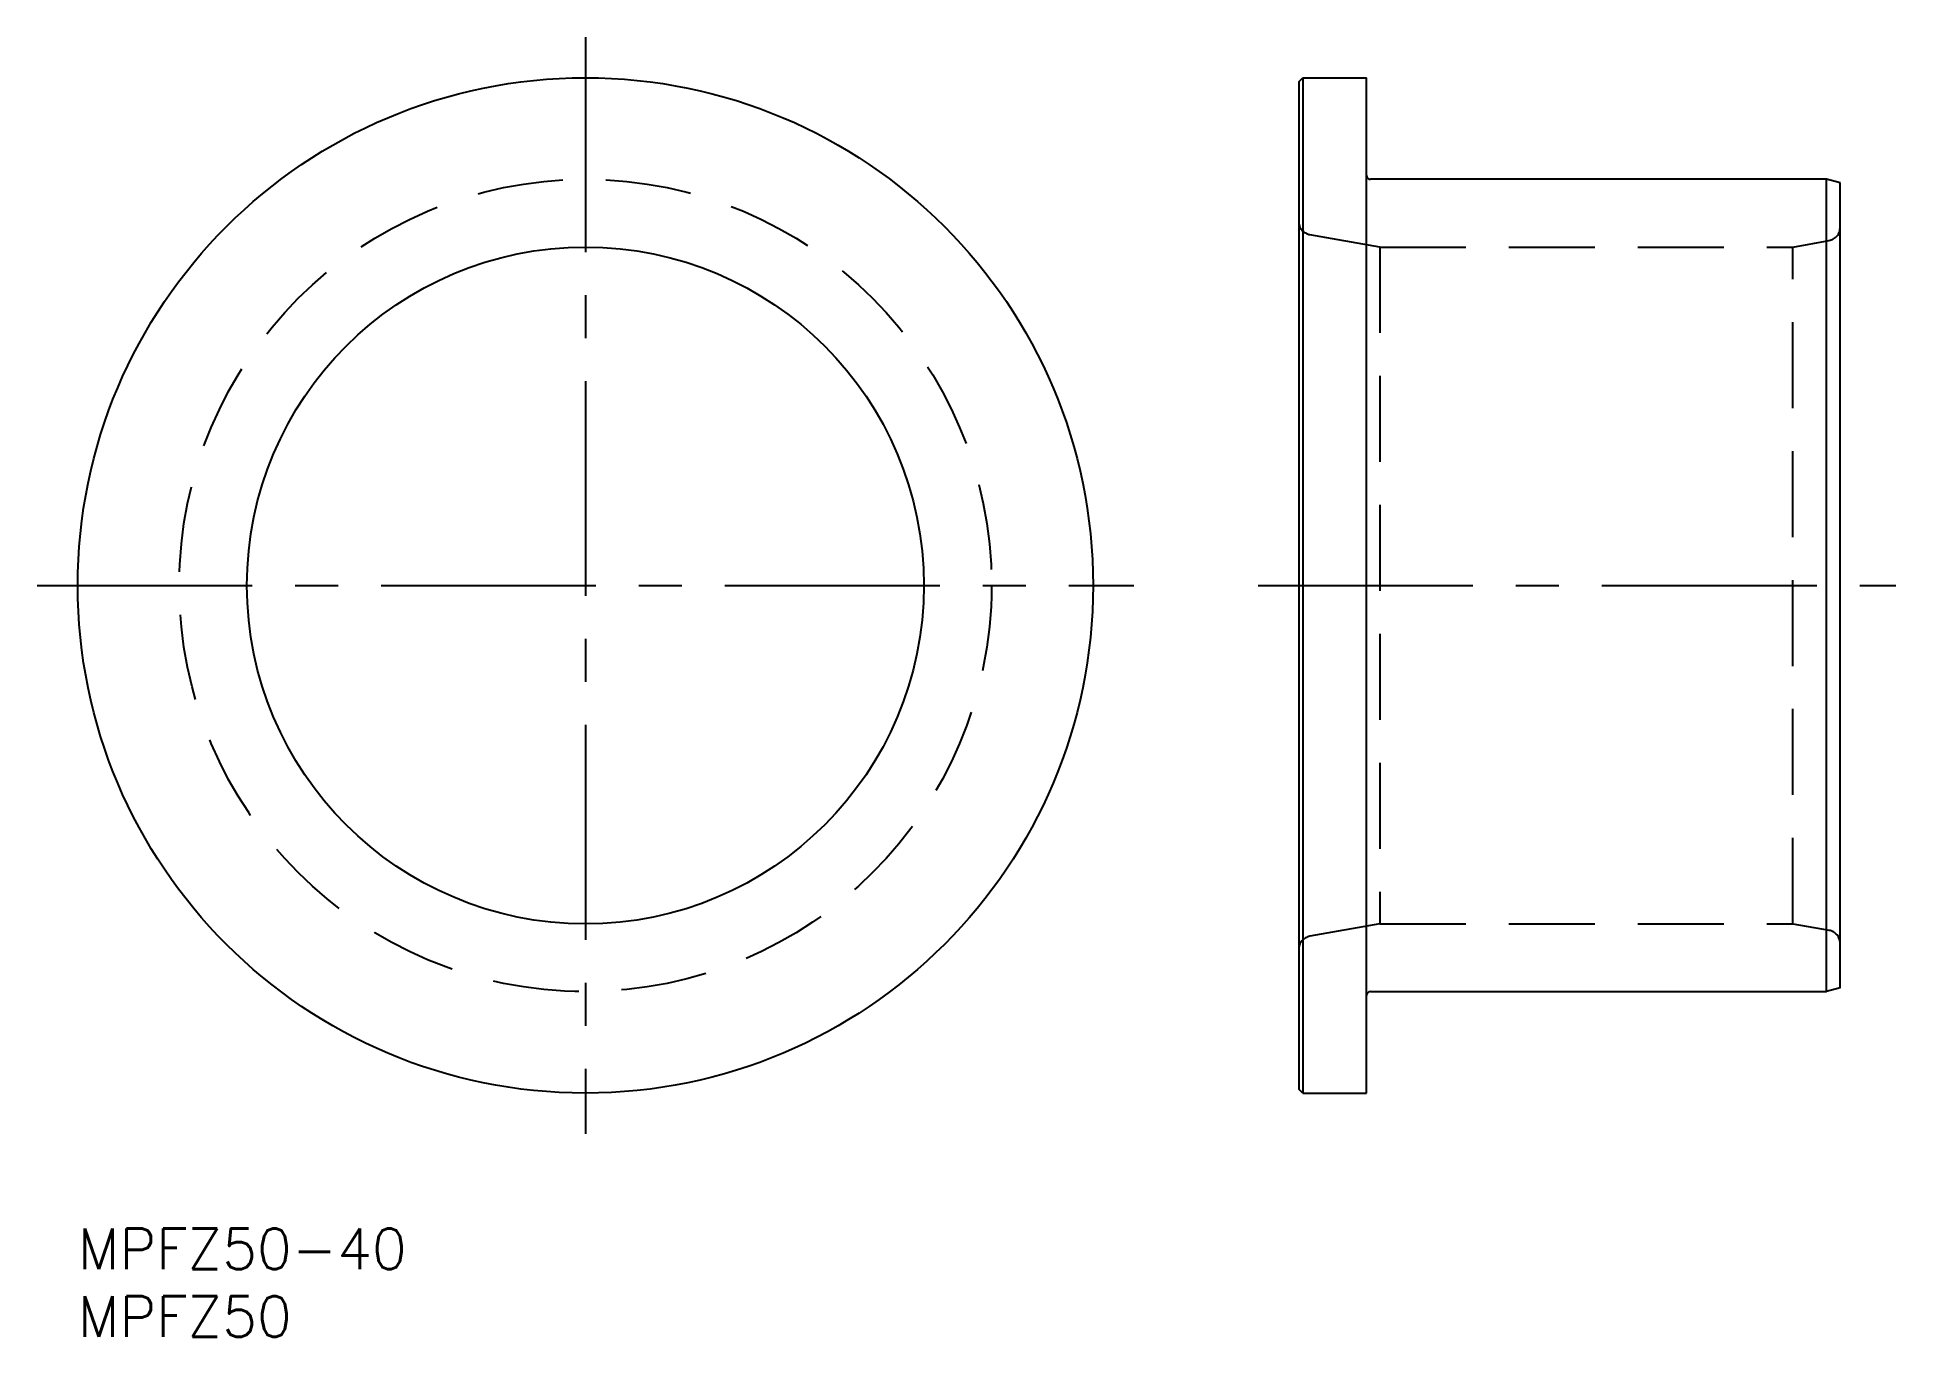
# Model space of a CAD drawing. Extents: x -3 to 134, y -8 to 88.
import ezdxf

# ---------------------------------------------------------------- set-up
doc = ezdxf.new("R2010")
doc.units = 0
doc.header["$LTSCALE"] = 0.5
doc.linetypes.add('CENTER', pattern=[50.8, 31.75, -6.35, 6.35, -6.35])
doc.linetypes.add('DASHED', pattern=[19.05, 12.7, -6.35])
doc.layers.get('0').update_dxf_attribs({"linetype": 'CONTINUOUS'})
for name, color, linetype in [('MSM_CENTER', 1, 'CENTER'), ('MSM_CONTINUOUS', 7, 'CONTINUOUS'), ('MSM_DASHED', 4, 'DASHED'), ('MSM_PART_NUMBER', 7, 'CONTINUOUS')]:
    doc.layers.add(name, color=color, linetype=linetype)
doc.styles.get("Standard").update_dxf_attribs({"font": 'txt.shx', "height": 3, "bigfont": 'bigfont.shx'})

# ---------------------------------------------------------------- blocks, each defined once
blk = doc.blocks.new('*U23')
at = {"layer": 'MSM_PART_NUMBER'}
blk.add_text('MPFZ50-40', height=3, dxfattribs=at).set_placement((0, -3))
blk = doc.blocks.new('*U24')
at = {"layer": 'MSM_PART_NUMBER'}
blk.add_text('MPFZ50', height=3, dxfattribs=at).set_placement((0, -8))

msp = doc.modelspace()

# ---------------------------------------------------------------- linework, layer by layer
at = {"layer": 'MSM_CENTER'}
for p, q in [((37.5, 88), (37.5, 7)), ((-3, 47.5), (78, 47.5)), ((87.19, 47.5), (134.3, 47.5))]:
    msp.add_line(p, q, dxfattribs=at)
at = {"layer": 'MSM_CONTINUOUS'}
for p, q in [((90.19, 84.7), (90.49, 85)), ((90.19, 84.7), (90.19, 10.3)), ((90.49, 85), (90.49, 10)), ((90.49, 85), (95.19, 85)), ((95.19, 10), (95.19, 85)), ((129.19, 77.5), (95.49, 77.5)), ((130.19, 77.23), (129.19, 77.5)), ((129.19, 17.5), (129.19, 77.5)), ((130.19, 17.77), (130.19, 77.23)), ((95.49, 17.5), (129.19, 17.5)), ((130.19, 17.77), (129.19, 17.5)), ((90.49, 10), (90.19, 10.3)), ((90.49, 10), (95.19, 10))]:
    msp.add_line(p, q, dxfattribs=at)
for radius in [37.5, 25]:
    msp.add_circle((37.5, 47.5), radius, dxfattribs=at)
for centre, start, end in [((95.49, 77.8), 180, 270), ((95.49, 17.2), 90, 180)]:
    msp.add_arc(centre, 0.3, start, end, dxfattribs=at)
at = {"layer": 'MSM_DASHED'}
for p, q in [((96.19, 72.5), (91.02, 73.41)), ((126.69, 72.5), (129.37, 72.97)), ((96.19, 72.5), (126.69, 72.5)), ((96.19, 72.5), (96.19, 22.5)), ((126.69, 22.5), (126.69, 72.5)), ((96.19, 22.5), (91.02, 21.59)), ((96.19, 22.5), (126.69, 22.5)), ((126.69, 22.5), (129.37, 22.03))]:
    msp.add_line(p, q, dxfattribs=at)
msp.add_circle((37.5, 47.5), 30, dxfattribs=at)
for centre, start, end in [((91.19, 74.4), 180, 260), ((129.19, 73.96), 280, 0), ((129.19, 21.04), 0, 80), ((91.19, 20.6), 100, 180)]:
    msp.add_arc(centre, 1, start, end, dxfattribs=at)

# ---------------------------------------------------------------- block references
for name in ['*U23', '*U24']:
    msp.add_blockref(name, (0, 0))

doc.saveas('drawing.dxf')
